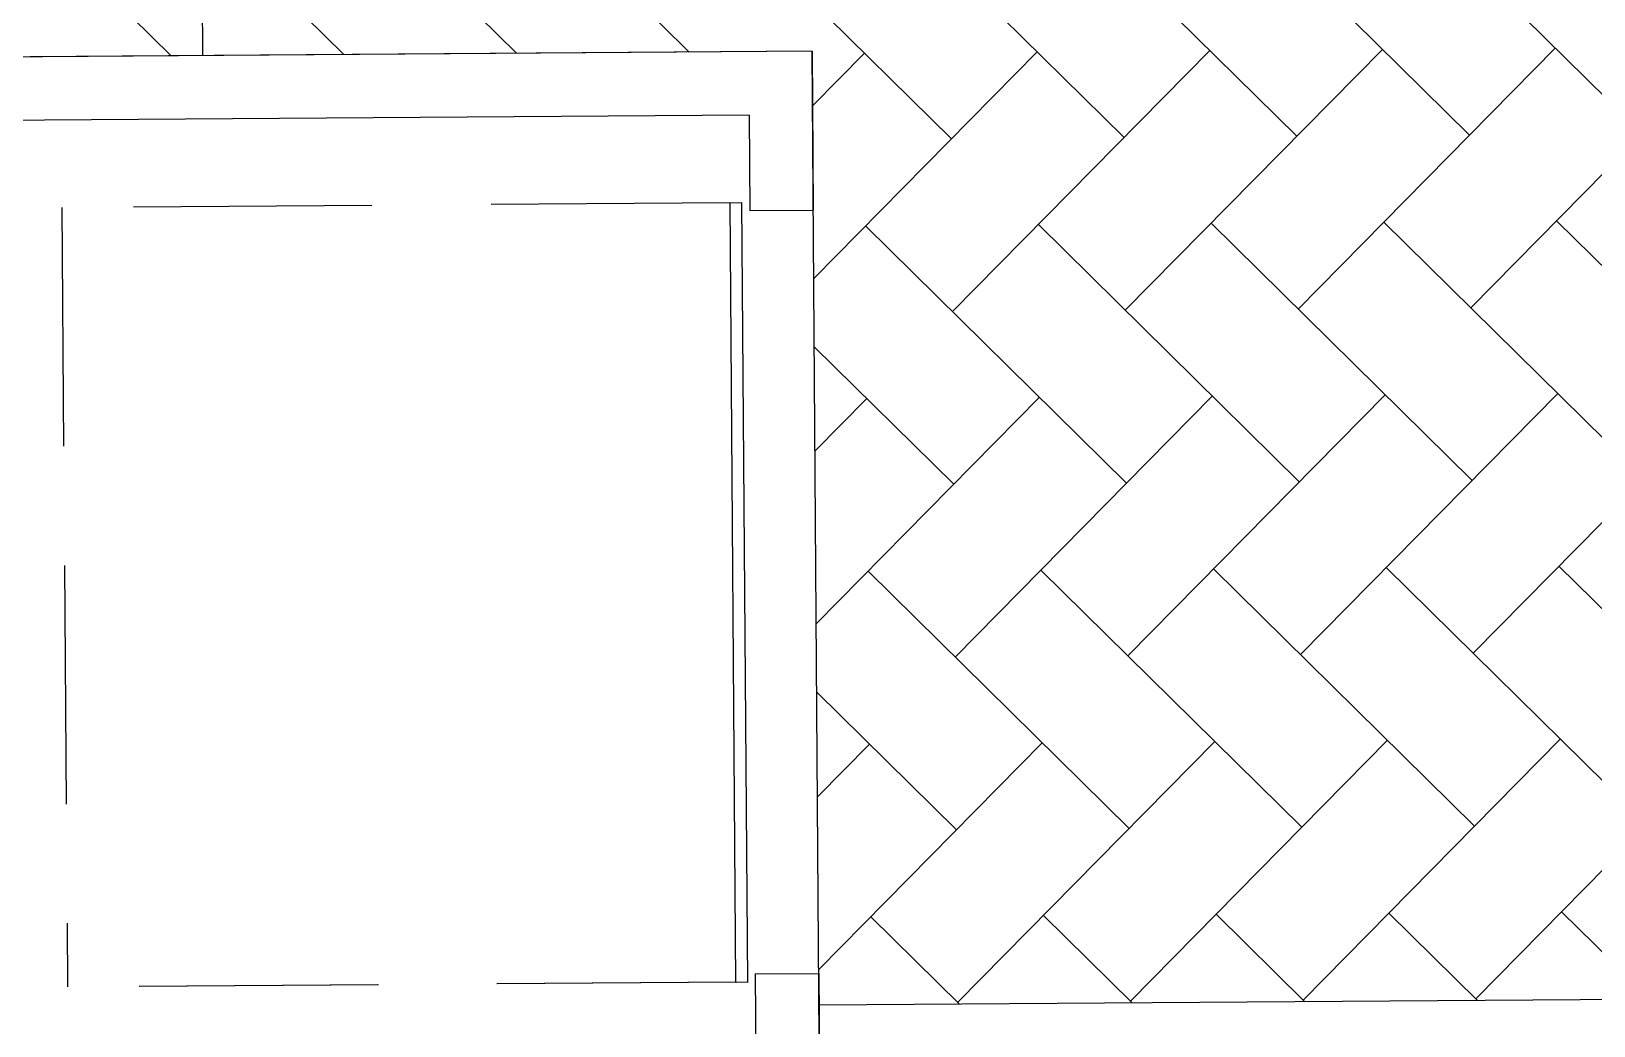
# Model space of a CAD drawing. Header units: feet. Extents: x 919634 to 928945, y 707022 to 708026.
# Drawn here: x 920169.22 to 920185.59, y 707340.66 to 707351.08 of the extents above; entities that cross this region are included whole.
import ezdxf

# ---------------------------------------------------------------- set-up
doc = ezdxf.new("R2010")
doc.units = ezdxf.units.FT
doc.header["$LTSCALE"] = 20
doc.header["$MEASUREMENT"] = 0
doc.linetypes.add('Site Plan$0$HIDDEN2', pattern=[0.1875, 0.125, -0.0625])
for name, color, linetype in [('-u-site-xref', 7, 'Continuous'), ('Site Plan$0$-u-site-bldg_interior', 252, 'Continuous'), ('Site Plan$0$-u-site-fence', 4, 'Site Plan$0$FENCELINE1'), ('Site Plan$0$SP-BLDG-ROOF ABOVE', 4, 'Site Plan$0$HIDDEN2'), ('Site Plan$0$SP-LOT PAVERS', 254, 'Continuous')]:
    doc.layers.add(name, color=color, linetype=linetype)
doc.layers.add('Site Plan$0$SP-SIDEWALK', color=2, linetype='Continuous', lineweight=25)
doc.layers.add('SP-BUILDING-FOOTPRINT', color=1, linetype='Continuous', lineweight=25)
doc.layers.get('-u-site-xref').off()
doc.linetypes.add('Site Plan$0$FENCELINE1', pattern='A,0.25,-0.1,[133,ltypeshp.shx,S=0.1,R=0,X=-0.1,Y=0],-0.1,1', length=1.45)

# ---------------------------------------------------------------- blocks, each defined once
blk = doc.blocks.new('Site Plan')
at = {"layer": 'Site Plan$0$SP-LOT PAVERS'}
h = blk.add_hatch(dxfattribs=at)
h.set_pattern_fill('AR-HBONE', color=256, scale=0.32, angle=-89.58178215)
h.paths.add_polyline_path([(920177.296, 707359.869), (920199.105, 707360.028), (920198.692, 707357.686), (920198.421, 707356.149), (920198.122, 707354.36), (920197.939, 707353.073), (920197.698, 707350.968), (920197.547, 707349.137), (920197.459, 707347.502), (920197.408, 707345.322), (920197.435, 707341.012), (920177.474, 707340.871), (920177.401, 707350.869), (920157.152, 707350.722), (920157.074, 707361.388), (920161.407, 707361.419), (920161.456, 707354.753), (920177.333, 707354.869)])
at = {"layer": 'Site Plan$0$-u-site-bldg_interior'}
for p, q in [((920177.401, 707350.869), (920160.759, 707350.748)), ((920177.401, 707350.869), (920177.414, 707349.203)), ((920176.74, 707350.198), (920160.764, 707350.081)), ((920176.74, 707350.198), (920176.747, 707349.198)), ((920176.538, 707349.28), (920176.663, 707349.281)), ((920176.538, 707349.28), (920176.598, 707341.113)), ((920176.663, 707349.281), (920176.723, 707341.114)), ((920176.747, 707349.198), (920177.414, 707349.203)), ((920176.598, 707341.113), (920176.723, 707341.114)), ((920176.605, 707341.113), (920176.73, 707341.114)), ((920176.805, 707341.198), (920177.472, 707341.203)), ((920176.805, 707341.198), (920176.813, 707340.198)), ((920177.472, 707341.203), (920177.484, 707339.536))]:
    blk.add_line(p, q, dxfattribs=at)
at = {"layer": 'Site Plan$0$-u-site-fence', "ltscale": 0.15}
blk.add_line((920171.017, 707350.823), (920170.937, 707361.822), dxfattribs=at)
at = {"layer": 'Site Plan$0$SP-BLDG-ROOF ABOVE'}
for p, q in [((920176.538, 707349.28), (920169.538, 707349.229)), ((920169.538, 707349.229), (920169.598, 707341.062)), ((920176.598, 707341.113), (920169.598, 707341.062)), ((920176.605, 707341.113), (920169.605, 707341.062))]:
    blk.add_line(p, q, dxfattribs=at)
at = {"layer": 'Site Plan$0$SP-SIDEWALK'}
blk.add_line((920197.435, 707341.012), (920177.474, 707340.871), dxfattribs=at)

msp = doc.modelspace()

# ---------------------------------------------------------------- block references
at = {"layer": '-u-site-xref'}
msp.add_blockref('Site Plan', (0, 0), dxfattribs=at)

# ---------------------------------------------------------------- next in the draw order: linework, layer by layer
at = {"layer": 'SP-BUILDING-FOOTPRINT'}
msp.add_lwpolyline([(920123.33, 707295.14), (920157.496, 707295.389), (920157.413, 707306.722), (920177.672, 707306.87), (920177.597, 707317.537), (920185.522, 707317.594), (920185.439, 707328.927), (920165.19, 707328.78), (920165.112, 707339.446), (920177.484, 707339.536), (920177.401, 707350.869), (920157.152, 707350.721), (920157.074, 707361.388), (920164.951, 707361.445)], dxfattribs=at)

doc.saveas('drawing.dxf')
